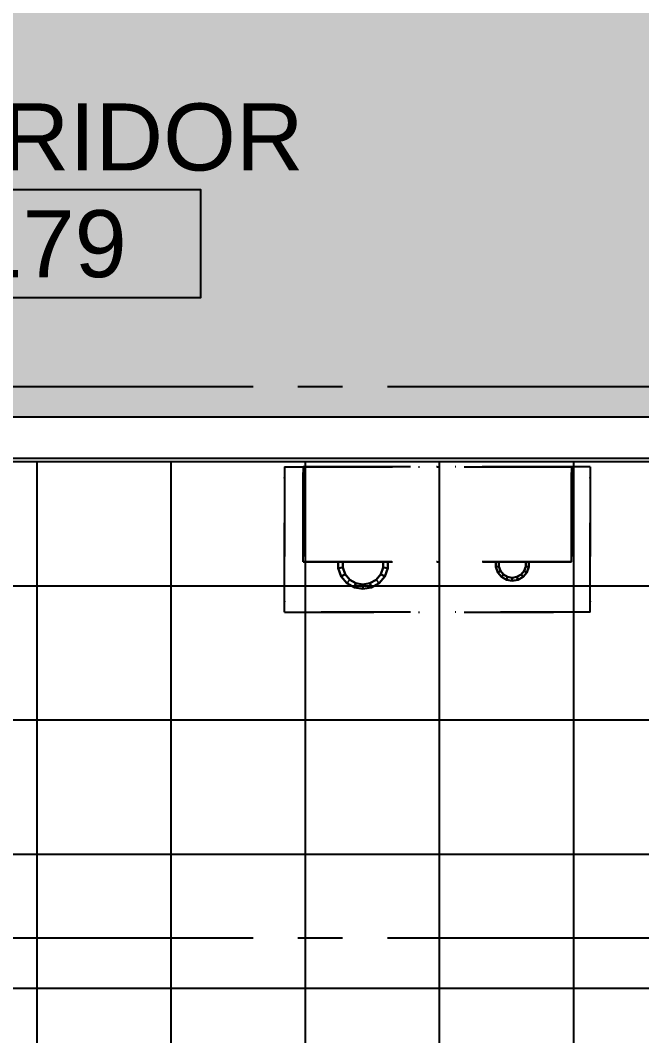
# Model space of a CAD drawing. Header units: inches. Extents: x 5931 to 10048, y 0 to 3185.
# Drawn here: x 7373.6 to 7457, y 1030.2 to 1166.5 of the extents above; entities that cross this region are included whole.
import ezdxf
from ezdxf.enums import TextEntityAlignment as Align

# ---------------------------------------------------------------- set-up
doc = ezdxf.new("R2010")
doc.units = ezdxf.units.IN
doc.header["$LTSCALE"] = 48
doc.header["$MEASUREMENT"] = 0
for name, pattern in [('CENTER2', [1.125, 0.75, -0.125, 0.125, -0.125]), ('DASHDOT2', [0.5, 0.25, -0.125, 0, -0.125]), ('HIDDEN', [0.375, 0.25, -0.125])]:
    doc.linetypes.add(name, pattern=pattern)
for name, color, linetype in [('_0_Objects', 8, 'Continuous'), ('A-Eqpm-NIC', 8, 'DASHDOT2'), ('A-Flor-Case-Full Height', 8, 'Continuous'), ('A-Flor-Pattern', 8, 'Continuous'), ('A-Grid(3-32)', 8, 'CENTER2'), ('A-Tag-Rm(3-32)', 8, 'Continuous'), ('A-Wall-Full', 8, 'Continuous')]:
    doc.layers.add(name, color=color, linetype=linetype)
doc.styles.get("Standard").update_dxf_attribs({"font": 'arial.ttf'})

# ---------------------------------------------------------------- blocks, each defined once
blk = doc.blocks.new('1ST FLOOR - STRUCTURAL GRID')
at = {"layer": 'A-Grid(3-32)'}
for p, q in [((5927.38, -8924.75), (2104.5, -8924.75)), ((5927.38, -8998.75), (2104.5, -8998.75))]:
    blk.add_line(p, q, dxfattribs=at)
blk = doc.blocks.new('1')
for p, q in [((0, 0), (0, 0)), ((41, 0), (0, 0)), ((0, 0), (41, 0)), ((0, 0), (0, -19.5)), ((0, 0), (0, 0)), ((0, -19.5), (0, 0)), ((0, 0), (41, 0)), ((0, -19.5), (0, 0)), ((0, 0), (0, -19.5)), ((41, 0), (0, 0)), ((41, 0), (41, 0)), ((41, -19.5), (41, 0)), ((41, 0), (41, -19.5)), ((41, 0), (41, 0)), ((41, 0), (41, -19.5)), ((41, -19.5), (41, 0)), ((38.5, 0), (2.5, 0)), ((2.5, 0), (38.5, 0)), ((2.5, 0), (2.5, -12.75)), ((2.5, 0), (2.5, 0)), ((2.5, -12.75), (2.5, 0)), ((2.5, 0), (38.5, 0)), ((2.5, -12.75), (2.5, 0)), ((2.5, 0), (2.5, 0)), ((2.5, 0), (2.5, -12.75)), ((38.5, 0), (2.5, 0)), ((38.5, 0), (38.5, 0)), ((38.5, -12.75), (38.5, 0)), ((38.5, 0), (38.5, -12.75)), ((38.5, 0), (38.5, 0)), ((38.5, 0), (38.5, -12.75)), ((38.5, -12.75), (38.5, 0)), ((2.5, -12.75), (2.5, -12.75)), ((2.5, -12.75), (38.5, -12.75)), ((2.5, -12.75), (2.5, -12.75)), ((38.5, -12.75), (2.5, -12.75)), ((38.5, -12.75), (2.5, -12.75)), ((2.5, -12.75), (38.5, -12.75)), ((7.22, -12.75), (7.22, -13.6)), ((7.22, -13.6), (7.22, -12.75)), ((7.22, -13.6), (7.22, -12.75)), ((7.22, -12.75), (7.22, -13.6)), ((7.22, -12.75), (7.22, -13.6)), ((7.22, -13.6), (7.22, -12.75)), ((7.22, -12.75), (7.22, -13.6)), ((7.22, -13.6), (7.22, -12.75)), ((7.22, -12.75), (7.22, -13.6)), ((7.22, -13.6), (7.22, -12.75)), ((7.22, -12.75), (7.22, -13.6)), ((7.22, -13.6), (7.22, -12.75)), ((7.82, -13.5), (7.22, -13.6)), ((7.22, -13.6), (7.82, -13.5)), ((7.22, -13.6), (7.82, -13.5)), ((7.82, -13.5), (7.22, -13.6)), ((7.22, -13.6), (7.22, -13.6)), ((7.22, -13.6), (7.22, -13.6)), ((7.22, -13.6), (7.62, -14.7)), ((7.22, -13.6), (7.22, -13.6)), ((7.62, -14.7), (7.22, -13.6)), ((7.22, -13.6), (7.62, -14.7)), ((7.22, -13.6), (7.22, -13.6)), ((7.62, -14.7), (7.22, -13.6)), ((7.62, -14.7), (7.22, -13.6)), ((7.22, -13.6), (7.62, -14.7)), ((7.22, -13.6), (7.22, -13.6)), ((7.62, -14.7), (7.22, -13.6)), ((7.22, -13.6), (7.62, -14.7)), ((7.22, -13.6), (7.22, -13.6)), ((7.62, -14.7), (7.22, -13.6)), ((7.22, -13.6), (7.62, -14.7)), ((7.22, -13.6), (7.22, -13.6)), ((7.62, -14.7), (7.22, -13.6)), ((7.22, -13.6), (7.62, -14.7)), ((7.22, -13.6), (7.22, -13.6)), ((7.22, -13.6), (7.22, -13.6)), ((7.22, -13.6), (7.22, -13.6)), ((7.82, -12.75), (7.82, -13.5)), ((7.82, -13.5), (7.82, -12.75)), ((7.82, -12.75), (7.82, -13.5)), ((7.82, -13.5), (7.82, -12.75)), ((7.82, -12.75), (7.82, -13.5)), ((7.82, -13.5), (7.82, -12.75)), ((7.82, -12.75), (7.82, -13.5)), ((7.82, -13.5), (7.82, -12.75)), ((7.82, -12.75), (7.82, -13.5)), ((7.82, -13.5), (7.82, -12.75)), ((7.82, -12.75), (7.82, -13.5)), ((7.82, -13.5), (7.82, -12.75)), ((7.82, -13.5), (7.82, -13.5)), ((7.82, -13.5), (7.82, -13.5)), ((7.82, -13.5), (7.82, -13.5)), ((7.82, -13.5), (7.82, -13.5)), ((7.82, -13.5), (7.82, -13.5)), ((8.15, -14.4), (7.82, -13.5)), ((7.82, -13.5), (8.15, -14.4)), ((7.82, -13.5), (7.82, -13.5)), ((8.15, -14.4), (7.82, -13.5)), ((7.82, -13.5), (8.15, -14.4)), ((7.82, -13.5), (7.82, -13.5)), ((8.15, -14.4), (7.82, -13.5)), ((7.82, -13.5), (8.15, -14.4)), ((8.15, -14.4), (7.82, -13.5)), ((7.82, -13.5), (8.15, -14.4)), ((7.82, -13.5), (7.82, -13.5)), ((8.15, -14.4), (7.82, -13.5)), ((7.82, -13.5), (8.15, -14.4)), ((7.82, -13.5), (7.82, -13.5)), ((8.15, -14.4), (7.82, -13.5)), ((7.82, -13.5), (8.15, -14.4)), ((7.82, -13.5), (7.82, -13.5)), ((12.92, -14.4), (13.25, -13.5)), ((13.25, -13.5), (12.92, -14.4)), ((12.92, -14.4), (13.25, -13.5)), ((13.25, -13.5), (12.92, -14.4)), ((12.92, -14.4), (13.25, -13.5)), ((13.25, -13.5), (12.92, -14.4)), ((12.92, -14.4), (13.25, -13.5)), ((13.25, -13.5), (12.92, -14.4)), ((12.92, -14.4), (13.25, -13.5)), ((13.25, -13.5), (12.92, -14.4)), ((12.92, -14.4), (13.25, -13.5)), ((13.25, -13.5), (12.92, -14.4)), ((13.25, -12.75), (13.25, -13.5)), ((13.25, -13.5), (13.25, -12.75)), ((13.25, -12.75), (13.25, -13.5)), ((13.25, -13.5), (13.25, -12.75)), ((13.25, -12.75), (13.25, -13.5)), ((13.25, -13.5), (13.25, -12.75)), ((13.25, -12.75), (13.25, -13.5)), ((13.25, -13.5), (13.25, -12.75)), ((13.25, -12.75), (13.25, -13.5)), ((13.25, -13.5), (13.25, -12.75)), ((13.25, -12.75), (13.25, -13.5)), ((13.25, -13.5), (13.25, -12.75)), ((13.25, -13.5), (13.85, -13.6)), ((13.25, -13.5), (13.25, -13.5)), ((13.25, -13.5), (13.25, -13.5)), ((13.25, -13.5), (13.25, -13.5)), ((13.25, -13.5), (13.25, -13.5)), ((13.85, -13.6), (13.25, -13.5)), ((13.25, -13.5), (13.25, -13.5)), ((13.25, -13.5), (13.25, -13.5)), ((13.25, -13.5), (13.25, -13.5)), ((13.25, -13.5), (13.25, -13.5)), ((13.25, -13.5), (13.25, -13.5)), ((13.25, -13.5), (13.25, -13.5)), ((13.85, -13.6), (13.25, -13.5)), ((13.85, -13.6), (13.45, -14.7)), ((13.45, -14.7), (13.85, -13.6)), ((13.85, -13.6), (13.45, -14.7)), ((13.45, -14.7), (13.85, -13.6)), ((13.85, -13.6), (13.45, -14.7)), ((13.45, -14.7), (13.85, -13.6)), ((13.85, -13.6), (13.45, -14.7)), ((13.45, -14.7), (13.85, -13.6)), ((13.85, -13.6), (13.45, -14.7)), ((13.45, -14.7), (13.85, -13.6)), ((13.85, -13.6), (13.45, -14.7)), ((13.45, -14.7), (13.85, -13.6)), ((13.85, -13.6), (13.85, -12.75)), ((13.85, -12.75), (13.85, -13.6)), ((13.85, -13.6), (13.85, -12.75)), ((13.85, -12.75), (13.85, -13.6)), ((13.85, -13.6), (13.85, -12.75)), ((13.85, -12.75), (13.85, -13.6)), ((13.85, -13.6), (13.85, -12.75)), ((13.85, -12.75), (13.85, -13.6)), ((13.85, -13.6), (13.85, -12.75)), ((13.85, -12.75), (13.85, -13.6)), ((13.85, -12.75), (13.85, -13.6)), ((13.85, -13.6), (13.85, -13.6)), ((13.85, -13.6), (13.85, -13.6)), ((13.85, -13.6), (13.85, -13.6)), ((13.85, -13.6), (13.85, -13.6)), ((13.85, -13.6), (13.85, -13.6)), ((13.85, -13.6), (13.85, -13.6)), ((13.85, -13.6), (13.85, -13.6)), ((13.85, -13.6), (13.85, -13.6)), ((13.85, -13.6), (13.85, -13.6)), ((13.85, -13.6), (13.85, -13.6)), ((28.34, -13.41), (28.34, -12.75)), ((28.34, -12.75), (28.34, -13.41)), ((28.34, -13.41), (28.34, -12.75)), ((28.34, -12.75), (28.34, -13.41)), ((28.34, -13.41), (28.34, -12.75)), ((28.34, -12.75), (28.34, -13.41)), ((28.34, -13.41), (28.34, -12.75)), ((28.34, -12.75), (28.34, -13.41)), ((28.34, -13.41), (28.34, -12.75)), ((28.34, -12.75), (28.34, -13.41)), ((28.34, -13.41), (28.34, -12.75)), ((28.34, -12.75), (28.34, -13.41)), ((28.75, -13.34), (28.34, -13.41)), ((28.34, -13.41), (28.75, -13.34)), ((28.34, -13.41), (28.75, -13.34)), ((28.75, -13.34), (28.34, -13.41)), ((28.34, -13.41), (28.34, -13.41)), ((28.34, -13.41), (28.34, -13.41)), ((28.34, -13.41), (28.34, -13.41)), ((28.34, -13.41), (28.34, -13.41)), ((28.34, -13.41), (28.34, -13.41)), ((28.61, -14.15), (28.34, -13.41)), ((28.34, -13.41), (28.61, -14.15)), ((28.34, -13.41), (28.34, -13.41)), ((28.61, -14.15), (28.34, -13.41)), ((28.34, -13.41), (28.61, -14.15)), ((28.34, -13.41), (28.34, -13.41)), ((28.61, -14.15), (28.34, -13.41)), ((28.34, -13.41), (28.61, -14.15)), ((28.34, -13.41), (28.34, -13.41)), ((28.61, -14.15), (28.34, -13.41)), ((28.34, -13.41), (28.61, -14.15)), ((28.34, -13.41), (28.34, -13.41)), ((28.61, -14.15), (28.34, -13.41)), ((28.34, -13.41), (28.61, -14.15)), ((28.34, -13.41), (28.34, -13.41)), ((28.61, -14.15), (28.34, -13.41)), ((28.34, -13.41), (28.61, -14.15)), ((28.75, -12.75), (28.75, -13.34)), ((28.75, -13.34), (28.75, -12.75)), ((28.75, -12.75), (28.75, -13.34)), ((28.75, -13.34), (28.75, -12.75)), ((28.75, -12.75), (28.75, -13.34)), ((28.75, -13.34), (28.75, -12.75)), ((28.75, -12.75), (28.75, -13.34)), ((28.75, -13.34), (28.75, -12.75)), ((28.75, -12.75), (28.75, -13.34)), ((28.75, -13.34), (28.75, -12.75)), ((28.75, -12.75), (28.75, -13.34)), ((28.75, -13.34), (28.75, -12.75)), ((28.75, -13.34), (28.75, -13.34)), ((28.75, -13.34), (28.75, -13.34)), ((28.75, -13.34), (28.75, -13.34)), ((28.75, -13.34), (28.75, -13.34)), ((28.75, -13.34), (28.75, -13.34)), ((28.75, -13.34), (28.97, -13.94)), ((28.75, -13.34), (28.75, -13.34)), ((28.97, -13.94), (28.75, -13.34)), ((28.75, -13.34), (28.97, -13.94)), ((28.97, -13.94), (28.75, -13.34)), ((28.75, -13.34), (28.97, -13.94)), ((28.75, -13.34), (28.75, -13.34)), ((28.97, -13.94), (28.75, -13.34)), ((28.75, -13.34), (28.97, -13.94)), ((28.75, -13.34), (28.75, -13.34)), ((28.97, -13.94), (28.75, -13.34)), ((28.75, -13.34), (28.97, -13.94)), ((28.75, -13.34), (28.75, -13.34)), ((28.97, -13.94), (28.75, -13.34)), ((28.75, -13.34), (28.97, -13.94)), ((28.75, -13.34), (28.75, -13.34)), ((28.97, -13.94), (28.75, -13.34)), ((32.38, -13.34), (32.16, -13.94)), ((32.16, -13.94), (32.38, -13.34)), ((32.38, -13.34), (32.16, -13.94)), ((32.16, -13.94), (32.38, -13.34)), ((32.38, -13.34), (32.16, -13.94)), ((32.16, -13.94), (32.38, -13.34)), ((32.38, -13.34), (32.16, -13.94)), ((32.16, -13.94), (32.38, -13.34)), ((32.38, -13.34), (32.16, -13.94)), ((32.16, -13.94), (32.38, -13.34)), ((32.38, -13.34), (32.16, -13.94)), ((32.16, -13.94), (32.38, -13.34)), ((32.38, -12.75), (32.38, -13.34)), ((32.38, -13.34), (32.38, -12.75)), ((32.38, -12.75), (32.38, -13.34)), ((32.38, -13.34), (32.38, -12.75)), ((32.38, -12.75), (32.38, -13.34)), ((32.38, -13.34), (32.38, -12.75)), ((32.38, -12.75), (32.38, -13.34)), ((32.38, -13.34), (32.38, -12.75)), ((32.38, -12.75), (32.38, -13.34)), ((32.38, -13.34), (32.38, -12.75)), ((32.38, -12.75), (32.38, -13.34)), ((32.38, -13.34), (32.38, -12.75)), ((32.38, -13.34), (32.78, -13.41)), ((32.38, -13.34), (32.38, -13.34)), ((32.38, -13.34), (32.38, -13.34)), ((32.38, -13.34), (32.38, -13.34)), ((32.38, -13.34), (32.38, -13.34)), ((32.38, -13.34), (32.38, -13.34)), ((32.78, -13.41), (32.38, -13.34)), ((32.78, -13.41), (32.38, -13.34)), ((32.38, -13.34), (32.38, -13.34)), ((32.38, -13.34), (32.38, -13.34)), ((32.38, -13.34), (32.38, -13.34)), ((32.38, -13.34), (32.38, -13.34)), ((32.38, -13.34), (32.38, -13.34)), ((32.38, -13.34), (32.78, -13.41)), ((32.52, -14.15), (32.78, -13.41)), ((32.78, -13.41), (32.52, -14.15)), ((32.52, -14.15), (32.78, -13.41)), ((32.78, -13.41), (32.52, -14.15)), ((32.52, -14.15), (32.78, -13.41)), ((32.78, -13.41), (32.52, -14.15)), ((32.52, -14.15), (32.78, -13.41)), ((32.78, -13.41), (32.52, -14.15)), ((32.52, -14.15), (32.78, -13.41)), ((32.78, -13.41), (32.52, -14.15)), ((32.52, -14.15), (32.78, -13.41)), ((32.78, -13.41), (32.52, -14.15)), ((32.78, -13.41), (32.78, -12.75)), ((32.78, -12.75), (32.78, -13.41)), ((32.78, -13.41), (32.78, -12.75)), ((32.78, -12.75), (32.78, -13.41)), ((32.78, -13.41), (32.78, -12.75)), ((32.78, -12.75), (32.78, -13.41)), ((32.78, -13.41), (32.78, -12.75)), ((32.78, -12.75), (32.78, -13.41)), ((32.78, -13.41), (32.78, -12.75)), ((32.78, -12.75), (32.78, -13.41)), ((32.78, -13.41), (32.78, -12.75)), ((32.78, -12.75), (32.78, -13.41)), ((32.78, -13.41), (32.78, -13.41)), ((32.78, -13.41), (32.78, -13.41)), ((32.78, -13.41), (32.78, -13.41)), ((32.78, -13.41), (32.78, -13.41)), ((32.78, -13.41), (32.78, -13.41)), ((32.78, -13.41), (32.78, -13.41)), ((32.78, -13.41), (32.78, -13.41)), ((32.78, -13.41), (32.78, -13.41)), ((32.78, -13.41), (32.78, -13.41)), ((32.78, -13.41), (32.78, -13.41)), ((38.5, -12.75), (38.5, -12.75)), ((38.5, -12.75), (38.5, -12.75)), ((8.15, -14.4), (7.62, -14.7)), ((7.62, -14.7), (8.15, -14.4)), ((7.62, -14.7), (8.15, -14.4)), ((8.15, -14.4), (7.62, -14.7)), ((7.62, -14.7), (7.62, -14.7)), ((7.62, -14.7), (7.62, -14.7)), ((7.62, -14.7), (7.62, -14.7)), ((7.62, -14.7), (7.62, -14.7)), ((7.62, -14.7), (7.62, -14.7)), ((8.37, -15.6), (7.62, -14.7)), ((7.62, -14.7), (8.37, -15.6)), ((7.62, -14.7), (7.62, -14.7)), ((8.37, -15.6), (7.62, -14.7)), ((7.62, -14.7), (8.37, -15.6)), ((7.62, -14.7), (7.62, -14.7)), ((8.37, -15.6), (7.62, -14.7)), ((7.62, -14.7), (8.37, -15.6)), ((7.62, -14.7), (7.62, -14.7)), ((8.37, -15.6), (7.62, -14.7)), ((8.37, -15.6), (7.62, -14.7)), ((7.62, -14.7), (8.37, -15.6)), ((7.62, -14.7), (7.62, -14.7)), ((8.37, -15.6), (7.62, -14.7)), ((7.62, -14.7), (8.37, -15.6)), ((7.62, -14.7), (7.62, -14.7)), ((7.62, -14.7), (8.37, -15.6)), ((8.15, -14.4), (8.15, -14.4)), ((8.15, -14.4), (8.15, -14.4)), ((8.15, -14.4), (8.15, -14.4)), ((8.15, -14.4), (8.15, -14.4)), ((8.15, -14.4), (8.15, -14.4)), ((8.76, -15.13), (8.15, -14.4)), ((8.15, -14.4), (8.76, -15.13)), ((8.15, -14.4), (8.15, -14.4)), ((8.76, -15.13), (8.15, -14.4)), ((8.15, -14.4), (8.76, -15.13)), ((8.15, -14.4), (8.15, -14.4)), ((8.76, -15.13), (8.15, -14.4)), ((8.15, -14.4), (8.76, -15.13)), ((8.15, -14.4), (8.15, -14.4)), ((8.76, -15.13), (8.15, -14.4)), ((8.15, -14.4), (8.76, -15.13)), ((8.15, -14.4), (8.15, -14.4)), ((8.76, -15.13), (8.15, -14.4)), ((8.15, -14.4), (8.76, -15.13)), ((8.76, -15.13), (8.15, -14.4)), ((8.15, -14.4), (8.76, -15.13)), ((8.15, -14.4), (8.15, -14.4)), ((12.92, -14.4), (12.3, -15.13)), ((12.3, -15.13), (12.92, -14.4)), ((12.92, -14.4), (12.3, -15.13)), ((12.3, -15.13), (12.92, -14.4)), ((12.92, -14.4), (12.3, -15.13)), ((12.3, -15.13), (12.92, -14.4)), ((12.92, -14.4), (12.3, -15.13)), ((12.3, -15.13), (12.92, -14.4)), ((12.92, -14.4), (12.3, -15.13)), ((12.3, -15.13), (12.92, -14.4)), ((12.92, -14.4), (12.3, -15.13)), ((12.3, -15.13), (12.92, -14.4)), ((13.45, -14.7), (12.7, -15.6)), ((12.7, -15.6), (13.45, -14.7)), ((13.45, -14.7), (12.7, -15.6)), ((12.7, -15.6), (13.45, -14.7)), ((13.45, -14.7), (12.7, -15.6)), ((12.7, -15.6), (13.45, -14.7)), ((13.45, -14.7), (12.7, -15.6)), ((12.7, -15.6), (13.45, -14.7)), ((13.45, -14.7), (12.7, -15.6)), ((12.7, -15.6), (13.45, -14.7)), ((13.45, -14.7), (12.7, -15.6)), ((12.7, -15.6), (13.45, -14.7)), ((13.45, -14.7), (12.92, -14.4)), ((12.92, -14.4), (12.92, -14.4)), ((12.92, -14.4), (12.92, -14.4)), ((12.92, -14.4), (12.92, -14.4)), ((12.92, -14.4), (12.92, -14.4)), ((12.92, -14.4), (12.92, -14.4)), ((12.92, -14.4), (13.45, -14.7)), ((12.92, -14.4), (12.92, -14.4)), ((12.92, -14.4), (12.92, -14.4)), ((12.92, -14.4), (12.92, -14.4)), ((12.92, -14.4), (12.92, -14.4)), ((13.45, -14.7), (12.92, -14.4)), ((12.92, -14.4), (13.45, -14.7)), ((12.92, -14.4), (12.92, -14.4)), ((13.45, -14.7), (13.45, -14.7)), ((13.45, -14.7), (13.45, -14.7)), ((13.45, -14.7), (13.45, -14.7)), ((13.45, -14.7), (13.45, -14.7)), ((13.45, -14.7), (13.45, -14.7)), ((13.45, -14.7), (13.45, -14.7)), ((13.45, -14.7), (13.45, -14.7)), ((13.45, -14.7), (13.45, -14.7)), ((13.45, -14.7), (13.45, -14.7)), ((13.45, -14.7), (13.45, -14.7)), ((28.97, -13.94), (28.61, -14.15)), ((28.61, -14.15), (28.97, -13.94)), ((28.61, -14.15), (28.97, -13.94)), ((28.97, -13.94), (28.61, -14.15)), ((28.61, -14.15), (28.61, -14.15)), ((28.61, -14.15), (28.61, -14.15)), ((28.61, -14.15), (28.61, -14.15)), ((28.61, -14.15), (28.61, -14.15)), ((28.61, -14.15), (28.61, -14.15)), ((28.61, -14.15), (29.12, -14.75)), ((28.61, -14.15), (28.61, -14.15)), ((29.12, -14.75), (28.61, -14.15)), ((28.61, -14.15), (29.12, -14.75)), ((28.61, -14.15), (28.61, -14.15)), ((29.12, -14.75), (28.61, -14.15)), ((29.12, -14.75), (28.61, -14.15)), ((28.61, -14.15), (29.12, -14.75)), ((28.61, -14.15), (28.61, -14.15)), ((29.12, -14.75), (28.61, -14.15)), ((28.61, -14.15), (29.12, -14.75)), ((28.61, -14.15), (28.61, -14.15)), ((29.12, -14.75), (28.61, -14.15)), ((28.61, -14.15), (29.12, -14.75)), ((28.61, -14.15), (28.61, -14.15)), ((29.12, -14.75), (28.61, -14.15)), ((28.61, -14.15), (29.12, -14.75)), ((28.97, -13.94), (28.97, -13.94)), ((28.97, -13.94), (28.97, -13.94)), ((28.97, -13.94), (28.97, -13.94)), ((28.97, -13.94), (28.97, -13.94)), ((28.97, -13.94), (28.97, -13.94)), ((28.97, -13.94), (29.38, -14.43)), ((28.97, -13.94), (28.97, -13.94)), ((29.38, -14.43), (28.97, -13.94)), ((28.97, -13.94), (29.38, -14.43)), ((28.97, -13.94), (28.97, -13.94)), ((29.38, -14.43), (28.97, -13.94)), ((28.97, -13.94), (29.38, -14.43)), ((28.97, -13.94), (28.97, -13.94)), ((29.38, -14.43), (28.97, -13.94)), ((28.97, -13.94), (29.38, -14.43)), ((29.38, -14.43), (28.97, -13.94)), ((28.97, -13.94), (29.38, -14.43)), ((28.97, -13.94), (28.97, -13.94)), ((29.38, -14.43), (28.97, -13.94)), ((28.97, -13.94), (29.38, -14.43)), ((28.97, -13.94), (28.97, -13.94)), ((29.38, -14.43), (28.97, -13.94)), ((29.38, -14.43), (29.12, -14.75)), ((29.12, -14.75), (29.38, -14.43)), ((29.12, -14.75), (29.38, -14.43)), ((29.38, -14.43), (29.12, -14.75)), ((29.12, -14.75), (29.12, -14.75)), ((29.12, -14.75), (29.12, -14.75)), ((29.12, -14.75), (29.12, -14.75)), ((29.12, -14.75), (29.12, -14.75)), ((29.12, -14.75), (29.12, -14.75)), ((29.12, -14.75), (29.79, -15.14)), ((29.12, -14.75), (29.12, -14.75)), ((29.79, -15.14), (29.12, -14.75)), ((29.12, -14.75), (29.79, -15.14)), ((29.12, -14.75), (29.12, -14.75)), ((29.79, -15.14), (29.12, -14.75)), ((29.12, -14.75), (29.79, -15.14)), ((29.12, -14.75), (29.12, -14.75)), ((29.79, -15.14), (29.12, -14.75)), ((29.12, -14.75), (29.79, -15.14)), ((29.12, -14.75), (29.12, -14.75)), ((29.79, -15.14), (29.12, -14.75)), ((29.79, -15.14), (29.12, -14.75)), ((29.12, -14.75), (29.79, -15.14)), ((29.12, -14.75), (29.12, -14.75)), ((29.79, -15.14), (29.12, -14.75)), ((29.12, -14.75), (29.79, -15.14)), ((29.38, -14.43), (29.38, -14.43)), ((29.38, -14.43), (29.38, -14.43)), ((29.38, -14.43), (29.38, -14.43)), ((29.38, -14.43), (29.38, -14.43)), ((29.38, -14.43), (29.38, -14.43)), ((29.38, -14.43), (29.93, -14.75)), ((29.38, -14.43), (29.38, -14.43)), ((29.93, -14.75), (29.38, -14.43)), ((29.38, -14.43), (29.93, -14.75)), ((29.38, -14.43), (29.38, -14.43)), ((29.93, -14.75), (29.38, -14.43)), ((29.38, -14.43), (29.93, -14.75)), ((29.38, -14.43), (29.38, -14.43)), ((29.93, -14.75), (29.38, -14.43)), ((29.38, -14.43), (29.93, -14.75)), ((29.38, -14.43), (29.38, -14.43)), ((29.93, -14.75), (29.38, -14.43)), ((29.38, -14.43), (29.93, -14.75)), ((29.38, -14.43), (29.38, -14.43)), ((29.93, -14.75), (29.38, -14.43)), ((29.38, -14.43), (29.93, -14.75)), ((29.93, -14.75), (29.38, -14.43)), ((29.79, -15.14), (29.93, -14.75)), ((29.93, -14.75), (29.79, -15.14)), ((29.79, -15.14), (29.93, -14.75)), ((29.93, -14.75), (29.79, -15.14)), ((29.93, -14.75), (29.93, -14.75)), ((29.93, -14.75), (29.93, -14.75)), ((29.93, -14.75), (29.93, -14.75)), ((29.93, -14.75), (29.93, -14.75)), ((29.93, -14.75), (29.93, -14.75)), ((29.93, -14.75), (30.56, -14.86)), ((30.56, -14.86), (29.93, -14.75)), ((29.93, -14.75), (30.56, -14.86)), ((29.93, -14.75), (29.93, -14.75)), ((30.56, -14.86), (29.93, -14.75)), ((29.93, -14.75), (30.56, -14.86)), ((29.93, -14.75), (29.93, -14.75)), ((30.56, -14.86), (29.93, -14.75)), ((29.93, -14.75), (30.56, -14.86)), ((29.93, -14.75), (29.93, -14.75)), ((30.56, -14.86), (29.93, -14.75)), ((29.93, -14.75), (30.56, -14.86)), ((29.93, -14.75), (29.93, -14.75)), ((30.56, -14.86), (29.93, -14.75)), ((29.93, -14.75), (30.56, -14.86)), ((29.93, -14.75), (29.93, -14.75)), ((30.56, -14.86), (29.93, -14.75)), ((30.56, -14.86), (31.19, -14.75)), ((31.19, -14.75), (30.56, -14.86)), ((30.56, -14.86), (31.19, -14.75)), ((31.19, -14.75), (30.56, -14.86)), ((30.56, -14.86), (31.19, -14.75)), ((31.19, -14.75), (30.56, -14.86)), ((30.56, -14.86), (31.19, -14.75)), ((31.19, -14.75), (30.56, -14.86)), ((30.56, -14.86), (31.19, -14.75)), ((31.19, -14.75), (30.56, -14.86)), ((30.56, -14.86), (31.19, -14.75)), ((31.19, -14.75), (30.56, -14.86)), ((30.56, -14.86), (30.56, -14.86)), ((30.56, -14.86), (30.56, -15.27)), ((30.56, -15.27), (30.56, -14.86)), ((30.56, -14.86), (30.56, -14.86)), ((30.56, -14.86), (30.56, -14.86)), ((30.56, -14.86), (30.56, -14.86)), ((30.56, -14.86), (30.56, -14.86)), ((30.56, -14.86), (30.56, -14.86)), ((30.56, -14.86), (30.56, -14.86)), ((30.56, -15.27), (30.56, -14.86)), ((30.56, -14.86), (30.56, -15.27)), ((30.56, -14.86), (30.56, -14.86)), ((30.56, -14.86), (30.56, -14.86)), ((30.56, -14.86), (30.56, -14.86)), ((31.19, -14.75), (31.75, -14.43)), ((31.75, -14.43), (31.19, -14.75)), ((31.19, -14.75), (31.75, -14.43)), ((31.75, -14.43), (31.19, -14.75)), ((31.19, -14.75), (31.75, -14.43)), ((31.75, -14.43), (31.19, -14.75)), ((31.19, -14.75), (31.75, -14.43)), ((31.75, -14.43), (31.19, -14.75)), ((31.19, -14.75), (31.75, -14.43)), ((31.75, -14.43), (31.19, -14.75)), ((31.19, -14.75), (31.75, -14.43)), ((31.75, -14.43), (31.19, -14.75)), ((31.19, -14.75), (31.19, -14.75)), ((31.19, -14.75), (31.19, -14.75)), ((31.19, -14.75), (31.19, -14.75)), ((31.19, -14.75), (31.33, -15.14)), ((31.33, -15.14), (31.19, -14.75)), ((31.19, -14.75), (31.19, -14.75)), ((31.19, -14.75), (31.19, -14.75)), ((31.19, -14.75), (31.19, -14.75)), ((31.19, -14.75), (31.19, -14.75)), ((31.19, -14.75), (31.19, -14.75)), ((31.19, -14.75), (31.19, -14.75)), ((31.33, -15.14), (31.19, -14.75)), ((31.19, -14.75), (31.33, -15.14)), ((31.19, -14.75), (31.19, -14.75)), ((31.33, -15.14), (32.01, -14.75)), ((32.01, -14.75), (31.33, -15.14)), ((31.33, -15.14), (32.01, -14.75)), ((32.01, -14.75), (31.33, -15.14)), ((31.33, -15.14), (32.01, -14.75)), ((32.01, -14.75), (31.33, -15.14)), ((32.01, -14.75), (31.33, -15.14)), ((31.33, -15.14), (32.01, -14.75)), ((32.01, -14.75), (31.33, -15.14)), ((31.33, -15.14), (32.01, -14.75)), ((32.01, -14.75), (31.33, -15.14)), ((31.33, -15.14), (32.01, -14.75)), ((31.75, -14.43), (32.16, -13.94)), ((32.16, -13.94), (31.75, -14.43)), ((31.75, -14.43), (32.16, -13.94)), ((32.16, -13.94), (31.75, -14.43)), ((31.75, -14.43), (32.16, -13.94)), ((32.16, -13.94), (31.75, -14.43)), ((31.75, -14.43), (32.16, -13.94)), ((31.75, -14.43), (32.16, -13.94)), ((32.16, -13.94), (31.75, -14.43)), ((32.16, -13.94), (31.75, -14.43)), ((31.75, -14.43), (32.16, -13.94)), ((32.16, -13.94), (31.75, -14.43)), ((31.75, -14.43), (31.75, -14.43)), ((31.75, -14.43), (31.75, -14.43)), ((31.75, -14.43), (31.75, -14.43)), ((31.75, -14.43), (31.75, -14.43)), ((31.75, -14.43), (31.75, -14.43)), ((31.75, -14.43), (32.01, -14.75)), ((32.01, -14.75), (31.75, -14.43)), ((31.75, -14.43), (31.75, -14.43)), ((31.75, -14.43), (31.75, -14.43)), ((31.75, -14.43), (31.75, -14.43)), ((32.01, -14.75), (31.75, -14.43)), ((31.75, -14.43), (31.75, -14.43)), ((31.75, -14.43), (32.01, -14.75)), ((31.75, -14.43), (31.75, -14.43)), ((32.01, -14.75), (32.52, -14.15)), ((32.52, -14.15), (32.01, -14.75)), ((32.01, -14.75), (32.52, -14.15)), ((32.52, -14.15), (32.01, -14.75)), ((32.01, -14.75), (32.52, -14.15)), ((32.52, -14.15), (32.01, -14.75)), ((32.01, -14.75), (32.52, -14.15)), ((32.52, -14.15), (32.01, -14.75)), ((32.01, -14.75), (32.52, -14.15)), ((32.52, -14.15), (32.01, -14.75)), ((32.52, -14.15), (32.01, -14.75)), ((32.01, -14.75), (32.52, -14.15)), ((32.01, -14.75), (32.01, -14.75)), ((32.01, -14.75), (32.01, -14.75)), ((32.01, -14.75), (32.01, -14.75)), ((32.01, -14.75), (32.01, -14.75)), ((32.01, -14.75), (32.01, -14.75)), ((32.01, -14.75), (32.01, -14.75)), ((32.01, -14.75), (32.01, -14.75)), ((32.01, -14.75), (32.01, -14.75)), ((32.01, -14.75), (32.01, -14.75)), ((32.01, -14.75), (32.01, -14.75)), ((32.16, -13.94), (32.52, -14.15)), ((32.16, -13.94), (32.16, -13.94)), ((32.16, -13.94), (32.16, -13.94)), ((32.16, -13.94), (32.16, -13.94)), ((32.16, -13.94), (32.16, -13.94)), ((32.16, -13.94), (32.16, -13.94)), ((32.16, -13.94), (32.52, -14.15)), ((32.16, -13.94), (32.16, -13.94)), ((32.16, -13.94), (32.16, -13.94)), ((32.16, -13.94), (32.16, -13.94)), ((32.16, -13.94), (32.16, -13.94)), ((32.16, -13.94), (32.16, -13.94)), ((32.52, -14.15), (32.16, -13.94)), ((32.52, -14.15), (32.16, -13.94)), ((32.52, -14.15), (32.52, -14.15)), ((32.52, -14.15), (32.52, -14.15)), ((32.52, -14.15), (32.52, -14.15)), ((32.52, -14.15), (32.52, -14.15)), ((32.52, -14.15), (32.52, -14.15)), ((32.52, -14.15), (32.52, -14.15)), ((32.52, -14.15), (32.52, -14.15)), ((32.52, -14.15), (32.52, -14.15)), ((32.52, -14.15), (32.52, -14.15)), ((32.52, -14.15), (32.52, -14.15)), ((8.76, -15.13), (8.37, -15.6)), ((8.37, -15.6), (8.76, -15.13)), ((8.76, -15.13), (8.37, -15.6)), ((8.37, -15.6), (8.76, -15.13)), ((8.37, -15.6), (8.37, -15.6)), ((8.37, -15.6), (8.37, -15.6)), ((8.37, -15.6), (8.37, -15.6)), ((8.37, -15.6), (8.37, -15.6)), ((8.37, -15.6), (8.37, -15.6)), ((8.37, -15.6), (9.38, -16.18)), ((8.37, -15.6), (8.37, -15.6)), ((9.38, -16.18), (8.37, -15.6)), ((8.37, -15.6), (9.38, -16.18)), ((8.37, -15.6), (8.37, -15.6)), ((9.38, -16.18), (8.37, -15.6)), ((8.37, -15.6), (9.38, -16.18)), ((8.37, -15.6), (8.37, -15.6)), ((9.38, -16.18), (8.37, -15.6)), ((8.37, -15.6), (9.38, -16.18)), ((8.37, -15.6), (8.37, -15.6)), ((9.38, -16.18), (8.37, -15.6)), ((8.37, -15.6), (9.38, -16.18)), ((8.37, -15.6), (8.37, -15.6)), ((9.38, -16.18), (8.37, -15.6)), ((8.37, -15.6), (9.38, -16.18)), ((9.38, -16.18), (8.37, -15.6)), ((8.76, -15.13), (8.76, -15.13)), ((8.76, -15.13), (8.76, -15.13)), ((8.76, -15.13), (8.76, -15.13)), ((8.76, -15.13), (8.76, -15.13)), ((8.76, -15.13), (8.76, -15.13)), ((9.59, -15.61), (8.76, -15.13)), ((8.76, -15.13), (9.59, -15.61)), ((8.76, -15.13), (8.76, -15.13)), ((9.59, -15.61), (8.76, -15.13)), ((8.76, -15.13), (9.59, -15.61)), ((8.76, -15.13), (8.76, -15.13)), ((9.59, -15.61), (8.76, -15.13)), ((8.76, -15.13), (9.59, -15.61)), ((8.76, -15.13), (8.76, -15.13)), ((9.59, -15.61), (8.76, -15.13)), ((8.76, -15.13), (9.59, -15.61)), ((8.76, -15.13), (8.76, -15.13)), ((9.59, -15.61), (8.76, -15.13)), ((8.76, -15.13), (9.59, -15.61)), ((8.76, -15.13), (8.76, -15.13)), ((9.59, -15.61), (8.76, -15.13)), ((8.76, -15.13), (9.59, -15.61)), ((9.38, -16.18), (9.59, -15.61)), ((9.59, -15.61), (9.38, -16.18)), ((9.38, -16.18), (9.59, -15.61)), ((9.59, -15.61), (9.38, -16.18)), ((9.38, -16.18), (9.38, -16.18)), ((9.38, -16.18), (9.38, -16.18)), ((9.38, -16.18), (9.38, -16.18)), ((9.38, -16.18), (9.38, -16.18)), ((9.38, -16.18), (9.38, -16.18)), ((10.53, -16.38), (9.38, -16.18)), ((9.38, -16.18), (10.53, -16.38)), ((9.38, -16.18), (9.38, -16.18)), ((10.53, -16.38), (9.38, -16.18)), ((9.38, -16.18), (10.53, -16.38)), ((9.38, -16.18), (9.38, -16.18)), ((10.53, -16.38), (9.38, -16.18)), ((9.38, -16.18), (10.53, -16.38)), ((9.38, -16.18), (9.38, -16.18)), ((10.53, -16.38), (9.38, -16.18)), ((9.38, -16.18), (10.53, -16.38)), ((9.38, -16.18), (9.38, -16.18)), ((10.53, -16.38), (9.38, -16.18)), ((9.38, -16.18), (10.53, -16.38)), ((9.38, -16.18), (9.38, -16.18)), ((10.53, -16.38), (9.38, -16.18)), ((9.38, -16.18), (10.53, -16.38)), ((9.59, -15.61), (9.59, -15.61)), ((9.59, -15.61), (9.59, -15.61)), ((9.59, -15.61), (9.59, -15.61)), ((9.59, -15.61), (9.59, -15.61)), ((9.59, -15.61), (9.59, -15.61)), ((9.59, -15.61), (10.53, -15.77)), ((9.59, -15.61), (9.59, -15.61)), ((10.53, -15.77), (9.59, -15.61)), ((9.59, -15.61), (10.53, -15.77)), ((10.53, -15.77), (9.59, -15.61)), ((9.59, -15.61), (10.53, -15.77)), ((9.59, -15.61), (9.59, -15.61)), ((10.53, -15.77), (9.59, -15.61)), ((9.59, -15.61), (10.53, -15.77)), ((9.59, -15.61), (9.59, -15.61)), ((10.53, -15.77), (9.59, -15.61)), ((9.59, -15.61), (10.53, -15.77)), ((9.59, -15.61), (9.59, -15.61)), ((10.53, -15.77), (9.59, -15.61)), ((9.59, -15.61), (10.53, -15.77)), ((9.59, -15.61), (9.59, -15.61)), ((10.53, -15.77), (9.59, -15.61)), ((10.53, -15.77), (11.47, -15.61)), ((11.47, -15.61), (10.53, -15.77)), ((10.53, -15.77), (11.47, -15.61)), ((11.47, -15.61), (10.53, -15.77)), ((10.53, -15.77), (11.47, -15.61)), ((11.47, -15.61), (10.53, -15.77)), ((10.53, -15.77), (11.47, -15.61)), ((11.47, -15.61), (10.53, -15.77)), ((10.53, -15.77), (11.47, -15.61)), ((11.47, -15.61), (10.53, -15.77)), ((10.53, -15.77), (11.47, -15.61)), ((11.47, -15.61), (10.53, -15.77)), ((10.53, -15.77), (10.53, -15.77)), ((10.53, -15.77), (10.53, -16.38)), ((10.53, -16.38), (10.53, -15.77)), ((10.53, -15.77), (10.53, -15.77)), ((10.53, -15.77), (10.53, -15.77)), ((10.53, -15.77), (10.53, -15.77)), ((10.53, -15.77), (10.53, -15.77)), ((10.53, -15.77), (10.53, -15.77)), ((10.53, -15.77), (10.53, -15.77)), ((10.53, -15.77), (10.53, -15.77)), ((10.53, -16.38), (10.53, -15.77)), ((10.53, -15.77), (10.53, -16.38)), ((10.53, -15.77), (10.53, -15.77)), ((10.53, -15.77), (10.53, -15.77)), ((10.53, -16.38), (11.68, -16.18)), ((11.68, -16.18), (10.53, -16.38)), ((10.53, -16.38), (11.68, -16.18)), ((11.68, -16.18), (10.53, -16.38)), ((11.68, -16.18), (10.53, -16.38)), ((10.53, -16.38), (11.68, -16.18)), ((11.68, -16.18), (10.53, -16.38)), ((10.53, -16.38), (11.68, -16.18)), ((11.68, -16.18), (10.53, -16.38)), ((10.53, -16.38), (11.68, -16.18)), ((11.68, -16.18), (10.53, -16.38)), ((10.53, -16.38), (11.68, -16.18)), ((12.3, -15.13), (11.47, -15.61)), ((11.47, -15.61), (12.3, -15.13)), ((12.3, -15.13), (11.47, -15.61)), ((11.47, -15.61), (12.3, -15.13)), ((12.3, -15.13), (11.47, -15.61)), ((11.47, -15.61), (12.3, -15.13)), ((12.3, -15.13), (11.47, -15.61)), ((11.47, -15.61), (12.3, -15.13)), ((12.3, -15.13), (11.47, -15.61)), ((11.47, -15.61), (12.3, -15.13)), ((12.3, -15.13), (11.47, -15.61)), ((11.47, -15.61), (12.3, -15.13)), ((11.47, -15.61), (11.68, -16.18)), ((11.47, -15.61), (11.47, -15.61)), ((11.47, -15.61), (11.47, -15.61)), ((11.47, -15.61), (11.47, -15.61)), ((11.47, -15.61), (11.47, -15.61)), ((11.47, -15.61), (11.47, -15.61)), ((11.68, -16.18), (11.47, -15.61)), ((11.47, -15.61), (11.47, -15.61)), ((11.47, -15.61), (11.47, -15.61)), ((11.47, -15.61), (11.47, -15.61)), ((11.47, -15.61), (11.68, -16.18)), ((11.68, -16.18), (11.47, -15.61)), ((11.47, -15.61), (11.47, -15.61)), ((11.47, -15.61), (11.47, -15.61)), ((11.68, -16.18), (12.7, -15.6)), ((12.7, -15.6), (11.68, -16.18)), ((11.68, -16.18), (12.7, -15.6)), ((12.7, -15.6), (11.68, -16.18)), ((11.68, -16.18), (12.7, -15.6)), ((12.7, -15.6), (11.68, -16.18)), ((11.68, -16.18), (12.7, -15.6)), ((12.7, -15.6), (11.68, -16.18)), ((11.68, -16.18), (12.7, -15.6)), ((12.7, -15.6), (11.68, -16.18)), ((11.68, -16.18), (12.7, -15.6)), ((12.7, -15.6), (11.68, -16.18)), ((11.68, -16.18), (11.68, -16.18)), ((11.68, -16.18), (11.68, -16.18)), ((11.68, -16.18), (11.68, -16.18)), ((11.68, -16.18), (11.68, -16.18)), ((11.68, -16.18), (11.68, -16.18)), ((11.68, -16.18), (11.68, -16.18)), ((11.68, -16.18), (11.68, -16.18)), ((11.68, -16.18), (11.68, -16.18)), ((11.68, -16.18), (11.68, -16.18)), ((11.68, -16.18), (11.68, -16.18)), ((12.7, -15.6), (12.3, -15.13)), ((12.3, -15.13), (12.3, -15.13)), ((12.3, -15.13), (12.3, -15.13)), ((12.3, -15.13), (12.3, -15.13)), ((12.3, -15.13), (12.3, -15.13)), ((12.3, -15.13), (12.3, -15.13)), ((12.3, -15.13), (12.7, -15.6)), ((12.3, -15.13), (12.7, -15.6)), ((12.3, -15.13), (12.3, -15.13)), ((12.3, -15.13), (12.3, -15.13)), ((12.3, -15.13), (12.3, -15.13)), ((12.3, -15.13), (12.3, -15.13)), ((12.3, -15.13), (12.3, -15.13)), ((12.7, -15.6), (12.3, -15.13)), ((12.7, -15.6), (12.7, -15.6)), ((12.7, -15.6), (12.7, -15.6)), ((12.7, -15.6), (12.7, -15.6)), ((12.7, -15.6), (12.7, -15.6)), ((12.7, -15.6), (12.7, -15.6)), ((12.7, -15.6), (12.7, -15.6)), ((12.7, -15.6), (12.7, -15.6)), ((12.7, -15.6), (12.7, -15.6)), ((12.7, -15.6), (12.7, -15.6)), ((12.7, -15.6), (12.7, -15.6)), ((29.79, -15.14), (29.79, -15.14)), ((29.79, -15.14), (29.79, -15.14)), ((29.79, -15.14), (29.79, -15.14)), ((29.79, -15.14), (29.79, -15.14)), ((29.79, -15.14), (29.79, -15.14)), ((30.56, -15.27), (29.79, -15.14)), ((29.79, -15.14), (30.56, -15.27)), ((29.79, -15.14), (29.79, -15.14)), ((30.56, -15.27), (29.79, -15.14)), ((29.79, -15.14), (30.56, -15.27)), ((29.79, -15.14), (29.79, -15.14)), ((30.56, -15.27), (29.79, -15.14)), ((29.79, -15.14), (30.56, -15.27)), ((29.79, -15.14), (29.79, -15.14)), ((30.56, -15.27), (29.79, -15.14)), ((29.79, -15.14), (30.56, -15.27)), ((29.79, -15.14), (29.79, -15.14)), ((30.56, -15.27), (29.79, -15.14)), ((29.79, -15.14), (30.56, -15.27)), ((29.79, -15.14), (29.79, -15.14)), ((30.56, -15.27), (29.79, -15.14)), ((29.79, -15.14), (30.56, -15.27)), ((30.56, -15.27), (31.33, -15.14)), ((31.33, -15.14), (30.56, -15.27)), ((31.33, -15.14), (30.56, -15.27)), ((30.56, -15.27), (31.33, -15.14)), ((31.33, -15.14), (30.56, -15.27)), ((30.56, -15.27), (31.33, -15.14)), ((31.33, -15.14), (30.56, -15.27)), ((30.56, -15.27), (31.33, -15.14)), ((31.33, -15.14), (30.56, -15.27)), ((30.56, -15.27), (31.33, -15.14)), ((31.33, -15.14), (30.56, -15.27)), ((30.56, -15.27), (31.33, -15.14)), ((30.56, -15.27), (30.56, -15.27)), ((30.56, -15.27), (30.56, -15.27)), ((30.56, -15.27), (30.56, -15.27)), ((30.56, -15.27), (30.56, -15.27)), ((30.56, -15.27), (30.56, -15.27)), ((30.56, -15.27), (30.56, -15.27)), ((30.56, -15.27), (30.56, -15.27)), ((30.56, -15.27), (30.56, -15.27)), ((30.56, -15.27), (30.56, -15.27)), ((30.56, -15.27), (30.56, -15.27)), ((31.33, -15.14), (31.33, -15.14)), ((31.33, -15.14), (31.33, -15.14)), ((31.33, -15.14), (31.33, -15.14)), ((31.33, -15.14), (31.33, -15.14)), ((31.33, -15.14), (31.33, -15.14)), ((31.33, -15.14), (31.33, -15.14)), ((31.33, -15.14), (31.33, -15.14)), ((31.33, -15.14), (31.33, -15.14)), ((31.33, -15.14), (31.33, -15.14)), ((31.33, -15.14), (31.33, -15.14)), ((10.53, -16.38), (10.53, -16.38)), ((10.53, -16.38), (10.53, -16.38)), ((10.53, -16.38), (10.53, -16.38)), ((10.53, -16.38), (10.53, -16.38)), ((10.53, -16.38), (10.53, -16.38)), ((10.53, -16.38), (10.53, -16.38)), ((10.53, -16.38), (10.53, -16.38)), ((10.53, -16.38), (10.53, -16.38)), ((10.53, -16.38), (10.53, -16.38)), ((10.53, -16.38), (10.53, -16.38)), ((0, -19.5), (0, -19.5)), ((0, -19.5), (41, -19.5)), ((0, -19.5), (0, -19.5)), ((41, -19.5), (0, -19.5)), ((41, -19.5), (0, -19.5)), ((0, -19.5), (41, -19.5)), ((41, -19.5), (41, -19.5)), ((41, -19.5), (41, -19.5))]:
    blk.add_line(p, q)
blk.add_lwpolyline([(13.25, -13.5), (13.85, -13.6), (13.85, -12.72)])
blk = doc.blocks.new('Rm Tag')
blk.add_lwpolyline([(-0.2124, 0.0759), (0.2124, 0.0759), (0.2124, -0.0759), (-0.2124, -0.0759)], close=True)
for p in [(0, 0.2858), (0, 0.1493), (0, 0)]:
    blk.add_attdef('XXX', text='', height=0.0938).set_placement(p, align=Align.MIDDLE_CENTER)
blk = doc.blocks.new('floor pattern 1st floor')
at = {"layer": 'A-Flor-Pattern'}
h = blk.add_hatch(dxfattribs=at)
h.set_pattern_fill('WOODS_BOARD_WIDE', color=256, scale=3, pattern_type=2)
h.set_pattern_definition([(0, (2343, 1229.155), (0, 6), []), (90, (2343, 1229.155), (-12, 12), [6, -42]), (90, (2367, 1235.155), (-12, 12), [6, -42])])
edge = h.paths.add_edge_path(flags=16)
edge.add_line((2149.55, 1020.63), (2161.55, 1020.63))
edge.add_ellipse((2161.55, 1015.63), major_axis=(-3.54, -3.54), ratio=1, start_angle=135, end_angle=225, ccw=False)
edge.add_line((2166.55, 1015.63), (2166.55, 984.63))
edge.add_ellipse((2161.55, 984.63), major_axis=(3.54, -3.54), ratio=1, start_angle=315, end_angle=405, ccw=False)
edge.add_line((2161.55, 979.63), (2156.55, 979.63))
edge.add_line((2156.55, 979.63), (2156.55, 955.63))
edge.add_line((2156.55, 955.63), (2147.55, 955.63))
edge.add_line((2147.55, 955.63), (2126.55, 955.63))
edge.add_line((2126.55, 955.63), (2126.55, 995.43))
edge.add_line((2126.55, 995.43), (2126.55, 1010.63))
edge.add_line((2126.55, 1010.63), (2144.55, 1010.63))
edge.add_line((2144.55, 1010.63), (2144.55, 1015.63))
edge.add_ellipse((2148.74, 1016.43), major_axis=(3.19, 3.19), ratio=0.85373, start_angle=38.5071, end_angle=141.4929, ccw=False)
edge = h.paths.add_edge_path(flags=16)
edge.add_ellipse((2192.35, 952.43), major_axis=(-3.19, 3.19), ratio=0.855373, start_angle=218.4535, end_angle=321.5465, ccw=False)
edge.add_line((2196.55, 951.63), (2196.53, 920.27))
edge.add_ellipse((2191.55, 920.63), major_axis=(-3.54, -3.54), ratio=1, start_angle=45, end_angle=130.7903, ccw=False)
edge.add_line((2191.55, 915.63), (2186.71, 915.63))
edge.add_line((2186.71, 915.63), (2186.55, 891.63))
edge.add_line((2186.55, 891.63), (2177.55, 891.63))
edge.add_line((2177.55, 891.63), (2156.55, 891.63))
edge.add_line((2156.55, 891.63), (2156.55, 931.43))
edge.add_line((2156.55, 931.43), (2156.55, 946.63))
edge.add_line((2156.55, 946.63), (2174.55, 946.63))
edge.add_line((2174.55, 946.63), (2174.55, 951.63))
edge.add_ellipse((2179.55, 951.63), major_axis=(3.54, -3.54), ratio=1, start_angle=135, end_angle=225, ccw=False)
edge.add_line((2179.55, 956.63), (2191.55, 956.63))
edge = h.paths.add_edge_path(flags=16)
edge.add_ellipse((2066.4, 1141.28), major_axis=(0, 0.0156), ratio=1, start_angle=270, end_angle=337.7307)
edge.add_line((2066.41, 1141.3), (2066.41, 1141.29))
edge.add_line((2066.41, 1141.29), (2066.41, 1140.75))
edge.add_line((2066.41, 1140.75), (2066.4, 1140.75))
edge.add_line((2066.4, 1140.75), (2066.4, 1140.71))
edge.add_line((2066.4, 1140.71), (2049.13, 1140.71))
edge.add_line((2049.13, 1140.71), (2045.1, 1140.71))
edge.add_line((2045.1, 1140.71), (2032.76, 1140.71))
edge.add_line((2032.76, 1140.71), (2030.38, 1140.71))
edge.add_line((2030.38, 1140.71), (2028, 1140.71))
edge.add_line((2028, 1140.71), (2028, 1140.75))
edge.add_line((2028, 1140.75), (2028, 1140.75))
edge.add_line((2028, 1140.75), (2028, 1141.29))
edge.add_line((2028, 1141.29), (2028, 1141.3))
edge.add_ellipse((2028, 1141.28), major_axis=(0, 0.0156), ratio=1, start_angle=22.2693, end_angle=90)
edge.add_line((2027.99, 1141.28), (2027.99, 1140.71))
edge.add_line((2027.99, 1140.71), (2027.95, 1140.71))
edge.add_line((2027.95, 1140.71), (2027.95, 1141.28))
edge.add_line((2027.95, 1141.28), (2027.95, 1141.29))
edge.add_ellipse((2028, 1141.29), major_axis=(0.0455, 0), ratio=1, start_angle=90, end_angle=180, ccw=False)
edge.add_line((2028, 1141.33), (2028, 1141.33))
edge.add_line((2028, 1141.33), (2028, 1141.33))
edge.add_line((2028, 1141.33), (2033.88, 1141.33))
edge.add_line((2033.88, 1141.33), (2033.88, 1141.91))
edge.add_ellipse((2033.93, 1141.91), major_axis=(0.0515, 0), ratio=1, start_angle=90, end_angle=180, ccw=False)
edge.add_line((2033.93, 1141.96), (2036.13, 1141.96))
edge.add_line((2036.13, 1141.96), (2036.13, 1145.93))
edge.add_ellipse((2037.88, 1152.71), major_axis=(7, 0), ratio=1, start_angle=180, end_angle=255.5225, ccw=False)
edge.add_ellipse((2037.88, 1152.71), major_axis=(7, 0), ratio=1, start_angle=0, end_angle=180, ccw=False)
edge.add_ellipse((2037.88, 1152.71), major_axis=(7, 0), ratio=1, start_angle=284.4775, end_angle=360, ccw=False)
edge.add_line((2039.63, 1145.93), (2039.63, 1141.96))
edge.add_line((2039.63, 1141.96), (2041.83, 1141.96))
edge.add_ellipse((2041.83, 1141.91), major_axis=(0.0515, 0), ratio=1, start_angle=360, end_angle=450, ccw=False)
edge.add_line((2041.88, 1141.91), (2041.88, 1141.33))
edge.add_line((2041.88, 1141.33), (2052.58, 1141.33))
edge.add_line((2052.58, 1141.33), (2052.58, 1141.91))
edge.add_ellipse((2052.63, 1141.91), major_axis=(0.0515, 0), ratio=1, start_angle=90, end_angle=180, ccw=False)
edge.add_line((2052.63, 1141.96), (2054.83, 1141.96))
edge.add_line((2054.83, 1141.96), (2054.83, 1145.93))
edge.add_ellipse((2056.58, 1152.71), major_axis=(7, 0), ratio=1, start_angle=180, end_angle=255.5225, ccw=False)
edge.add_ellipse((2056.58, 1152.71), major_axis=(7, 0), ratio=1, start_angle=0, end_angle=180, ccw=False)
edge.add_ellipse((2056.58, 1152.71), major_axis=(7, 0), ratio=1, start_angle=284.4775, end_angle=360, ccw=False)
edge.add_line((2058.33, 1145.93), (2058.33, 1141.96))
edge.add_line((2058.33, 1141.96), (2060.52, 1141.96))
edge.add_ellipse((2060.52, 1141.91), major_axis=(0.0515, 0), ratio=1, start_angle=360, end_angle=450, ccw=False)
edge.add_line((2060.58, 1141.91), (2060.58, 1141.33))
edge.add_line((2060.58, 1141.33), (2066.4, 1141.33))
edge.add_line((2066.4, 1141.33), (2066.41, 1141.33))
edge.add_line((2066.41, 1141.33), (2066.41, 1141.33))
edge.add_ellipse((2066.41, 1141.29), major_axis=(0.0455, 0), ratio=1, start_angle=360, end_angle=450, ccw=False)
edge.add_line((2066.45, 1141.29), (2066.45, 1141.28))
edge.add_line((2066.45, 1141.28), (2066.45, 1140.71))
edge.add_line((2066.45, 1140.71), (2066.42, 1140.71))
edge.add_line((2066.42, 1140.71), (2066.42, 1141.28))
edge = h.paths.add_edge_path(flags=16)
edge.add_ellipse((2444.83, 1074.38), major_axis=(-118.23, -0.04), ratio=0.670803, start_angle=0, end_angle=360)
h.paths.add_polyline_path([(2248.8, 1035.5), (2231.2, 1035.5), (2231.2, 1051.02), (2248.8, 1051.02)], flags=16)
h.paths.add_polyline_path([(2082.3, 971.08), (2080.55, 971.08), (2080.55, 1020.63), (2082.3, 1020.63)], flags=16)
h.paths.add_polyline_path([(2176.17, 1088.71), (2128.17, 1088.71), (2128.17, 1056.71), (2176.17, 1056.71)], flags=16)
h.paths.add_polyline_path([(2082.8, 1013.35), (2084.55, 1013.35), (2084.55, 889.63), (2082.8, 889.63)], flags=16)
h.paths.add_polyline_path([(2647.16, 890.63), (2647.91, 890.63), (2647.91, 885.01), (2647.16, 885.01)], flags=17)
h.paths.add_polyline_path([(2904.95, 1517.5), (2903.2, 1517.5), (2903.2, 1603.94), (2838.38, 1603.94), (2838.38, 1227.95), (2473.75, 1227.95), (2473.75, 1224.79), (2343.75, 1224.79), (2343.75, 1227.95), (2248.3, 1227.95), (2248.3, 1213.63), (2077.63, 1213.63), (2077.63, 1355.13), (2019.63, 1355.13), (2019.63, 1232.01), (2025.81, 1232.01), (2025.81, 1213.63), (2006.19, 1213.63), (2006.19, 1226.76), (1903.62, 1226.76), (1903.62, 1213.63), (1889.75, 1213.63), (1889.75, 1212.88), (1884.25, 1212.88), (1884.25, 1252.76), (1889.75, 1252.76), (1889.75, 1252.01), (1902, 1252.01), (1902, 1420.01), (1885.75, 1420.01), (1885.75, 1438.01), (1751.63, 1438.01), (1751.63, 1252.76), (1758.31, 1252.76), (1758.31, 1212.88), (1756.81, 1212.88), (1756.81, 1173.26), (1347.75, 1173.26), (1347.75, 1179.26), (1414.74, 1179.26), (1414.74, 1233.51), (1410.74, 1233.51), (1410.74, 1240.25), (1356.74, 1240.25), (1356.74, 1233.51), (1269.13, 1233.51), (1269.13, 1173.26), (980.46, 1173.26), (980.46, 1209.21), (835.81, 1209.21), (835.81, 1173.26), (707.38, 1173.26), (707.38, 1113.26), (1275.75, 1113.26), (1275.75, 1101.26), (1347.75, 1101.26), (1347.75, 1113.26), (1800.63, 1113.26), (1800.63, 1077.26), (1858.63, 1077.26), (1858.63, 1113.26), (1885.75, 1113.26), (1885.75, 1158.46), (2017.2, 1158.46), (2017.2, 1140.71), (2077.2, 1140.71), (2077.2, 1158.46), (2176.17, 1158.46), (2176.17, 1129.58), (2082.08, 1129.58), (2082.08, 1127.46), (2027.09, 1127.46), (2027.09, 1061.46), (2086.8, 1061.46), (2086.8, 1056.58), (2024.71, 1056.58), (2024.71, 987.13), (2072.8, 987.13), (2072.8, 1017.73), (2080.05, 1017.73), (2080.05, 890.63), (2059.81, 890.63), (2059.81, 885.01), (2386, 885.01), (2386.02, 985.89), (2427.01, 985.89), (2427.01, 986.51), (2501.03, 986.51), (2501.03, 985.89), (2542.02, 985.89), (2542.02, 885.01), (2647.16, 885.01), (2647.16, 1054.51), (2790.91, 1054.51), (2790.91, 1108.51), (2664.93, 1108.51), (2664.93, 1114.51), (2881.96, 1114.51), (2881.96, 1158.63), (2917.96, 1158.63), (2917.96, 1114.51), (2978.21, 1114.51), (2978.21, 1227.95), (2920.86, 1227.95), (2920.86, 1226.45), (2902.77, 1226.45), (2902.77, 1231.7), (2891.52, 1231.7), (2891.52, 1397.64), (2882.27, 1397.64), (2882.27, 1453.06), (2891.52, 1453.06), (2902.77, 1453.06), (2902.77, 1458), (2921.23, 1458), (2921.23, 1455.93), (2978.21, 1455.93), (2978.21, 1516.53), (2962.2, 1516.53), (2962.2, 1517.5)])
h = blk.add_hatch(dxfattribs=at)
h.set_pattern_fill('NET', color=256, scale=144)
h.set_pattern_definition([(0, (3055.871, 1522.532), (0, 18), []), (90, (3055.871, 1522.532), (-18, 1e-15), [])])
h.paths.add_polyline_path([(1124.63, 1107.26), (1124.63, 1053.97), (1130.31, 1053.97), (1130.31, 1032.55), (1124.63, 1032.55), (1124.63, 894.13), (1128.5, 894.13), (1128.5, 893.13), (1559.51, 893.13), (1559.51, 893.84), (1559.51, 895.56), (1559.39, 1107.26), (1353.75, 1107.26), (1353.75, 1095.26), (1269.75, 1095.26), (1269.75, 1107.26)])
for points in [[(1341, 1101.26), (1347.75, 1101.26), (1347.75, 1113.26), (1572.62, 1113.26), (1572.62, 1113.26), (1632.64, 1113.26), (1632.64, 1113.26), (1800.63, 1113.26), (1800.63, 1077.26), (1858.63, 1077.26), (1858.63, 1113.26), (1885.75, 1113.26)], [(1128.5, 893.13), (1128.5, 893.13), (1559.51, 893.13), (1559.51, 893.13), (1559.51, 893.13), (1559.51, 1107.63), (1353.75, 1107.63), (1353.75, 1095.63), (1269.75, 1095.63), (1269.75, 1107.63), (1124.63, 1107.63)]]:
    blk.add_lwpolyline(points, dxfattribs=at)

msp = doc.modelspace()

# ---------------------------------------------------------------- linework, layer by layer
at = {"layer": 'A-Wall-Full'}
for p, q in [((7347.75, 1113.26), (7800.63, 1113.26)), ((7353.75, 1107.26), (7559.51, 1107.26))]:
    msp.add_line(p, q, dxfattribs=at)

# ---------------------------------------------------------------- block references
at = {"layer": '_0_Objects', "linetype": 'HIDDEN'}
msp.add_blockref('1ST FLOOR - STRUCTURAL GRID', (4015.5, 10042.01), dxfattribs=at)
at = {"layer": 'A-Eqpm-NIC'}
msp.add_blockref('1', (7409.08, 1106.51), dxfattribs=at)
at = {"layer": 'A-Flor-Case-Full Height'}
msp.add_blockref('floor pattern 1st floor', (6000, 0), dxfattribs=at)
at = {"layer": 'A-Tag-Rm(3-32)'}
ref = msp.add_blockref('Rm Tag', (7377.42, 1136.49), dxfattribs=dict(at, xscale=96, yscale=96, zscale=96))
ref.add_attrib('XXX', 'CORRIDOR', dxfattribs={"layer": '0', "height": 9}).set_placement((7377.42, 1150.82), align=Align.MIDDLE_CENTER)
ref.add_attrib('XXX', '179', dxfattribs={"layer": '0', "height": 9}).set_placement((7377.42, 1136.49), align=Align.MIDDLE_CENTER)

doc.saveas('drawing.dxf')
